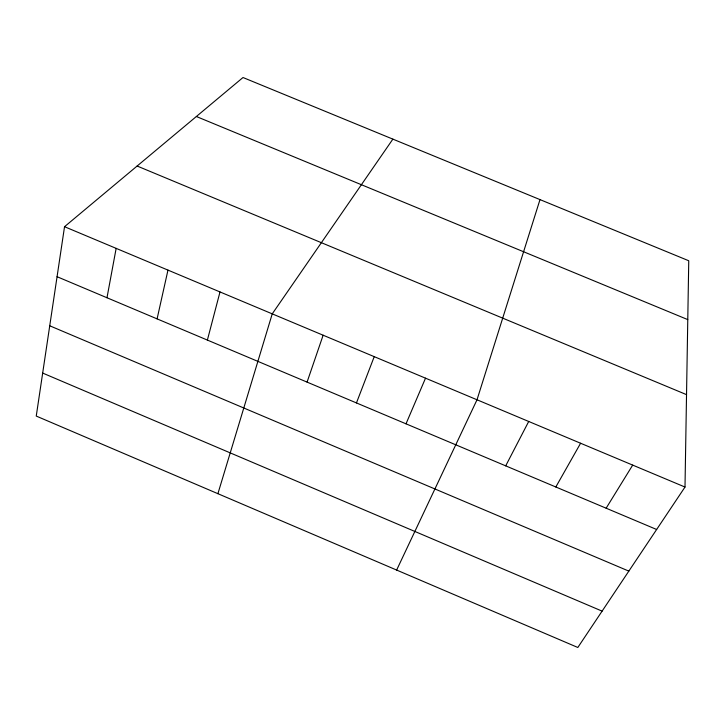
<?xml version="1.0" encoding="UTF-8"?>
<svg xmlns="http://www.w3.org/2000/svg" width="725" height="725" viewBox="0 0 725 725"><rect width="100%" height="100%" fill="white"/><g stroke="black" fill="none" stroke-linecap="round" stroke-linejoin="round"><path stroke-width="1.09" d="M684.998 487.046L688.75 260.755L243.002 77.521L64.534 226.708L36.25 416.068L577.825 647.479L684.998 487.046L64.534 226.708M106.983 297.748L116.154 248.367M157.089 318.873L167.973 270.108M207.386 340.079L220.001 291.939M217.899 493.689L272.237 313.862L392.877 139.127M539.998 199.602L477.014 399.783L396.638 570.058M307.074 382.111L323.132 335.213M356.455 402.928L374.227 356.655M406.009 423.826L425.521 378.178M505.697 465.858L528.706 421.47M555.821 486.992L580.598 443.247M606.136 508.207L632.689 465.106M196.366 116.508L687.771 319.607M137.134 166.025L686.53 394.636M57.067 276.705L656.642 529.495M49.735 325.788L628.838 571.11M42.675 373.067L602.103 611.13"/></g></svg>
